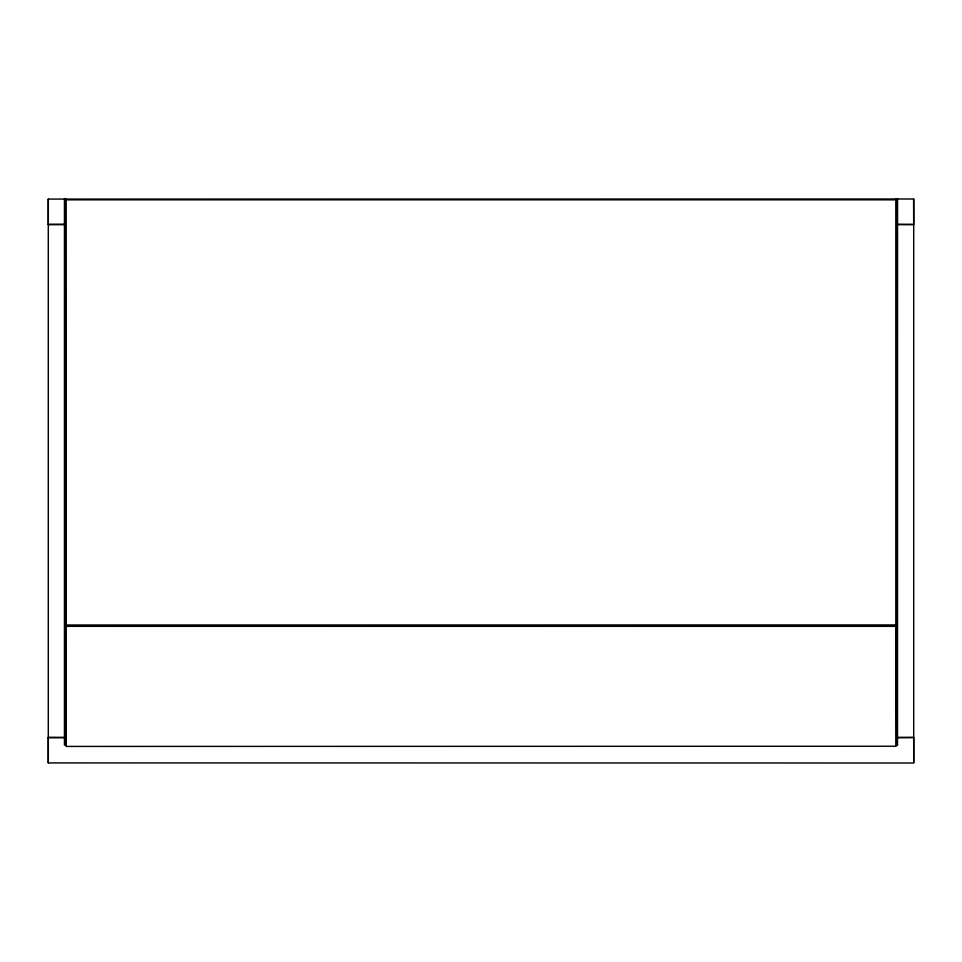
<?xml version="1.0" encoding="UTF-8"?>
<svg xmlns="http://www.w3.org/2000/svg" width="962" height="962" viewBox="0 0 962 962"><rect width="100%" height="100%" fill="white"/><g stroke="black" fill="none" stroke-linecap="round" stroke-linejoin="round"><path stroke-width="1.44" d="M48.292 762.998L48.292 737.722M48.292 224.278L48.292 199.002M48.377 762.914L913.708 762.998L913.708 737.722L896.752 737.722M896.752 224.278L913.708 224.278L913.708 199.002L48.377 199.086M64.442 198.93L64.442 745.069L65.62 744.973M896.38 625.42L896.38 745.069L897.558 744.973M48.292 224.651L48.292 737.349M896.38 198.93L896.38 624.963M896.151 199.843L65.849 199.843M913.708 737.349L913.708 224.651M65.572 745.225L65.62 625.42M897.51 745.225L897.558 198.93M65.62 624.963L65.62 198.93M48.377 224.735L64.514 224.651M48.377 737.806L65.248 737.722M913.623 737.265L897.486 737.349M896.103 626.334L65.897 626.334M65.248 224.278L48.377 224.194M897.486 224.651L913.623 224.735M64.514 737.349L48.377 737.265M913.623 199.086L913.708 223.821M913.708 738.179L913.708 762.541M896.151 199.194L896.151 625.192L66.125 625.192L65.849 199.194M48.292 199.459L48.292 223.821M48.292 738.179L48.292 762.541M65.897 625.528L66.125 746.428L896.151 746.247L895.875 625.456L65.897 625.528"/></g></svg>
